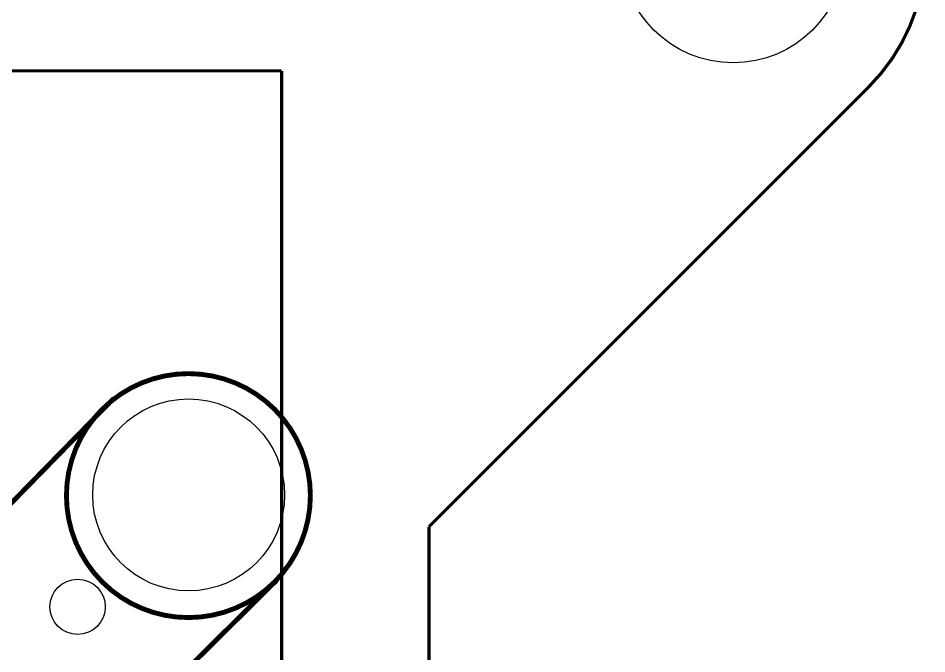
# Model space of a CAD drawing. Extents: x 6 to 176, y -11 to 159.
# Drawn here: x 121.42 to 149.8, y 96.59 to 116.44 of the extents above; entities that cross this region are included whole.
import ezdxf

# ---------------------------------------------------------------- set-up
doc = ezdxf.new("R2010")
doc.units = 0
for name, color, linetype in [('BG_SILKSCREEN_BOTTOM', 122, 'CONTINUOUS'), ('PG_SILKSCREEN_BOTTOM', 122, 'CONTINUOUS'), ('PIN_BOTTOM', 12, 'CONTINUOUS')]:
    doc.layers.add(name, color=color, linetype=linetype)

msp = doc.modelspace()

# ---------------------------------------------------------------- linework, layer by layer
at = {"layer": 'BG_SILKSCREEN_BOTTOM', "const_width": 0.1524}
msp.add_lwpolyline([(130.549142, 101.532944, 1), (122.929142, 101.532944, 1), (130.549142, 101.532944)], format="xyb", dxfattribs=at)
for points in [[(124.4092, 104.5718), (117.050058, 97.051114)], [(129.4892, 98.8822), (122.257058, 91.717114)]]:
    msp.add_lwpolyline(points, dxfattribs=at)
at = {"layer": 'PG_SILKSCREEN_BOTTOM', "const_width": 0.100076}
msp.add_lwpolyline([(134.519416, 117.79885), (139.512294, 122.790712, -1.000003), (147.997418, 114.305842), (134.255256, 100.562918)], format="xyb", dxfattribs=at)
for points in [[(129.655316, 114.798856), (117.114828, 114.798856)], [(129.655316, 114.798856), (129.655316, 92.16771)], [(134.255256, 100.562918), (134.255256, 91.444318)]]:
    msp.add_lwpolyline(points, dxfattribs=at)
at = {"layer": 'PIN_BOTTOM'}
for centre, radius in [((143.755364, 118.548912), 3.499993), ((126.746508, 101.55428), 2.9972), ((123.27763, 98.05924), 0.8636)]:
    msp.add_circle(centre, radius, dxfattribs=at)

doc.saveas('drawing.dxf')
